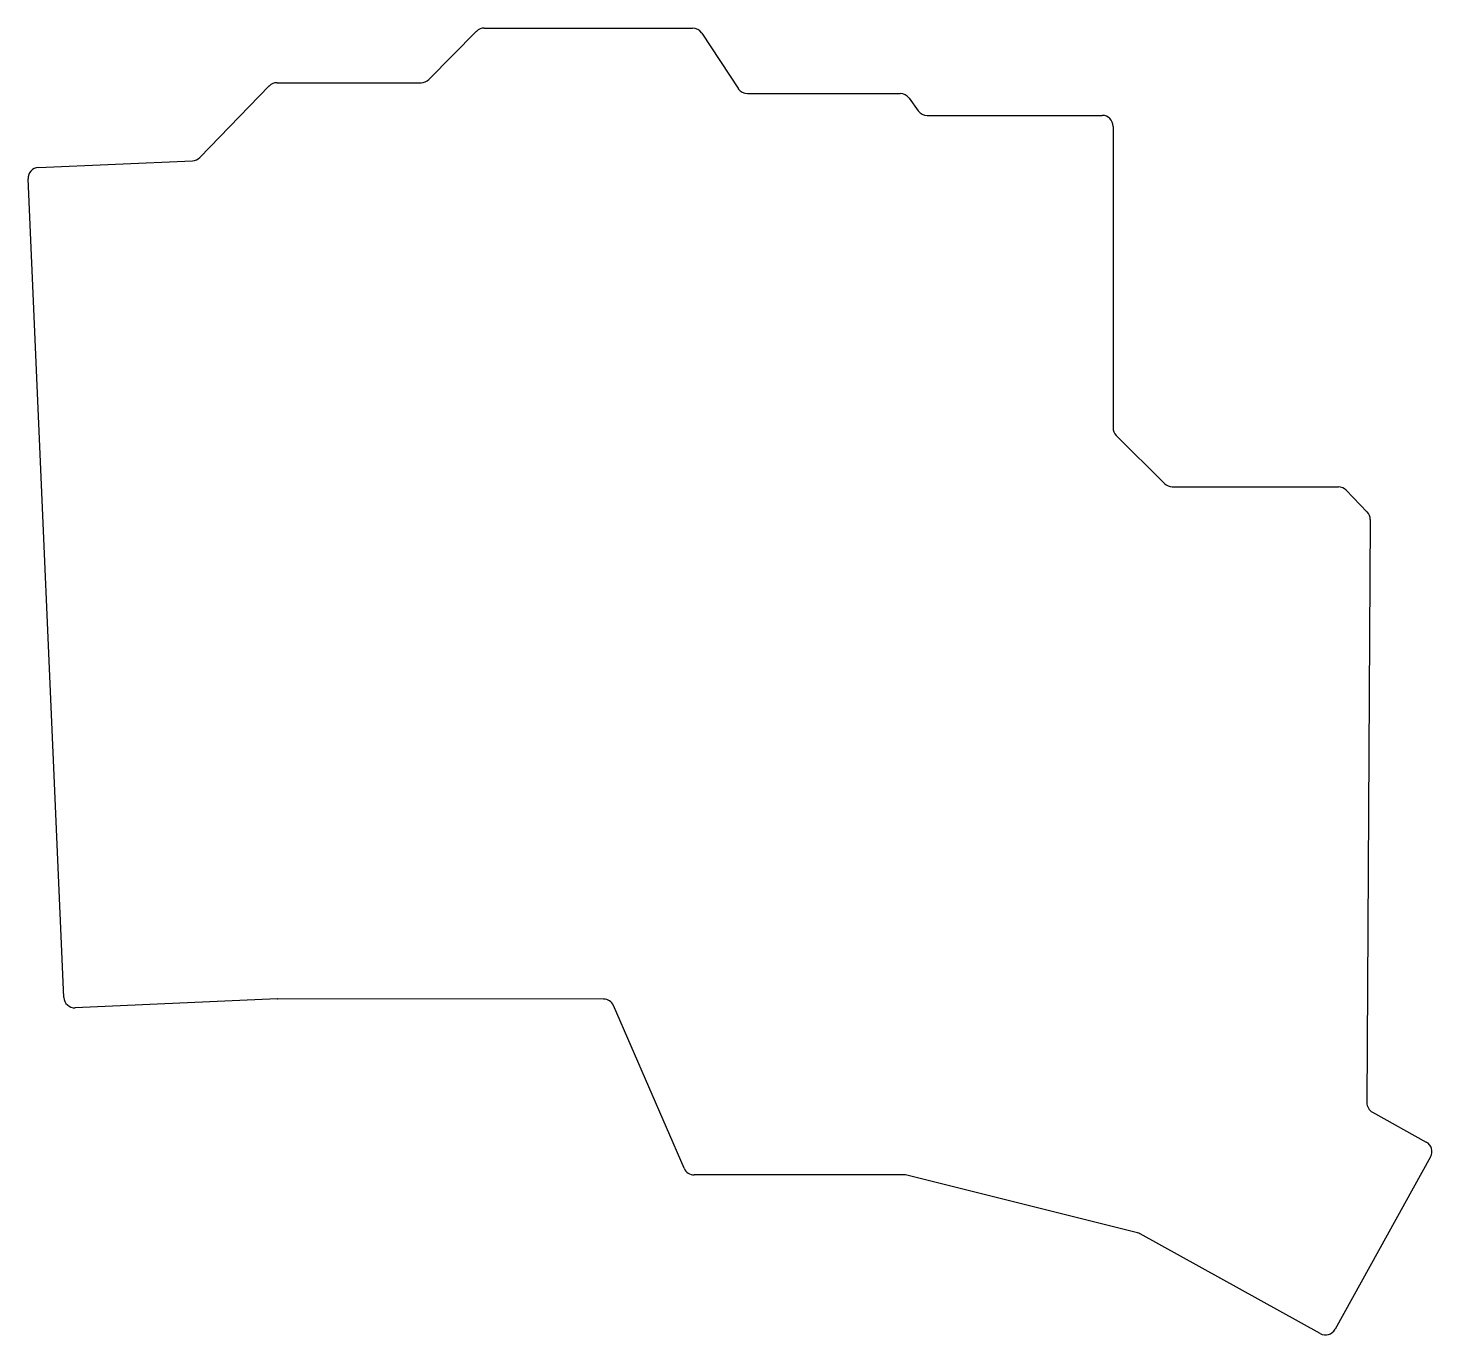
# Model space of a CAD drawing. Header units: millimetres. Extents: x 87 to 216, y -140 to -21.
import ezdxf

# ---------------------------------------------------------------- set-up
doc = ezdxf.new("R2010")
doc.units = ezdxf.units.MM

msp = doc.modelspace()

# ---------------------------------------------------------------- linework, layer by layer
for p, q in [((123.84, -25.36), (128.2, -20.95)), ((128.91, -20.66), (148, -20.66)), ((148.84, -21.11), (152.2, -26.21)), ((109.92, -25.66), (123.12, -25.66)), ((102.85, -32.51), (109.2, -25.96)), ((153.03, -26.66), (167.03, -26.66)), ((167.84, -27.07), (168.69, -28.25)), ((169.5, -28.66), (185.54, -28.66)), ((186.54, -29.66), (186.54, -57.27)), ((88.06, -33.43), (102.17, -32.82)), ((90.38, -109.45), (87.1, -34.48)), ((186.83, -57.98), (191.25, -62.39)), ((191.96, -62.68), (207.19, -62.68)), ((207.91, -62.99), (209.84, -64.99)), ((210.11, -65.69), (209.8, -119.1)), ((109.93, -109.6), (91.42, -110.41)), ((139.84, -109.61), (109.98, -109.6)), ((147.23, -125.11), (140.75, -110.21)), ((210.32, -119.98), (215.24, -122.71)), ((215.63, -124.07), (206.88, -139.86)), ((167.39, -125.71), (148.15, -125.71)), ((188.77, -131.01), (167.63, -125.74)), ((205.52, -140.25), (189.01, -131.1))]:
    msp.add_line(p, q)
for centre, start, end in [((128.91, -21.66), 90, 135.2879), ((148, -21.66), 33.3582, 90), ((109.92, -26.66), 90, 135.8966), ((123.12, -24.66), 270, 315.2879), ((153.03, -25.66), 213.3582, 270), ((167.03, -27.66), 35.9421, 90), ((169.5, -27.66), 215.9421, 270), ((185.54, -29.66), 0, 90), ((88.1, -34.43), 92.5, 182.5), ((102.13, -31.82), 272.5, 315.8966), ((187.54, -57.27), 180, 225), ((191.96, -61.68), 225, 270), ((207.19, -63.68), 43.8767, 90), ((209.11, -65.68), 359.6665, 43.8767), ((91.38, -109.41), 182.5, 272.5), ((109.97, -110.6), 89.9845, 92.5), ((139.84, -110.61), 23.4986, 89.9845), ((210.8, -119.1), 179.6665, 241), ((214.76, -123.58), 331, 61), ((148.15, -124.71), 203.4986, 269.9859), ((167.39, -126.71), 76.0113, 89.9859), ((188.52, -131.98), 61.0313, 76.0113), ((206.01, -139.37), 241.0313, 331)]:
    msp.add_arc(centre, 1, start, end)

doc.saveas('drawing.dxf')
